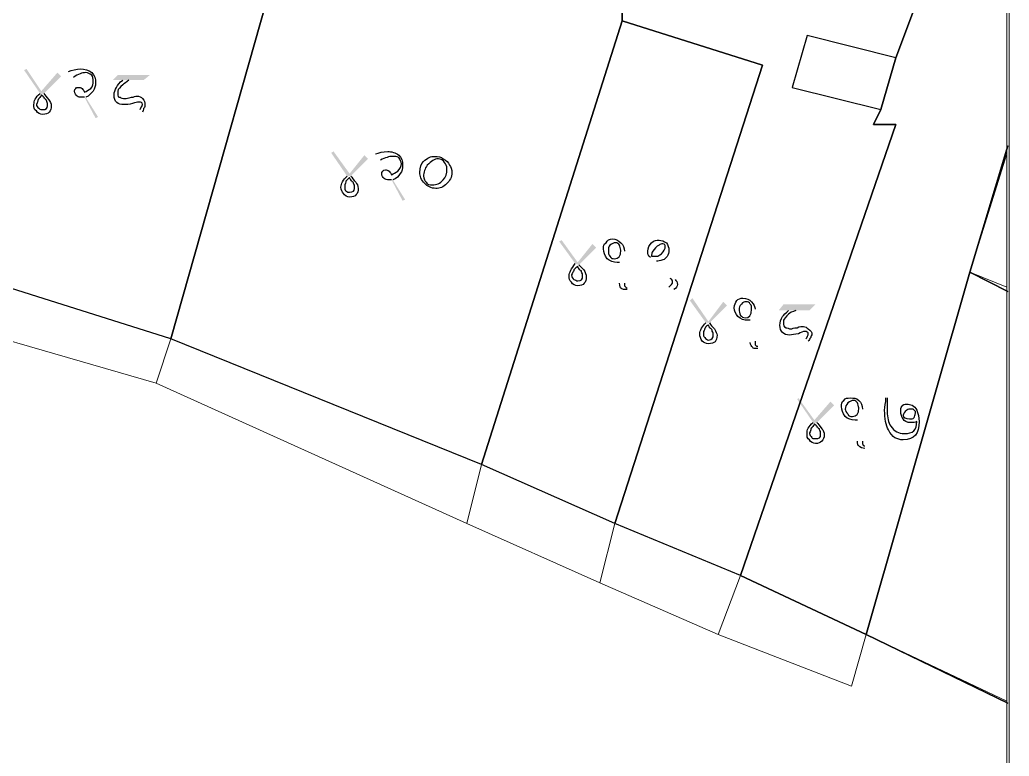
# Model space of a CAD drawing. Header units: inches. Extents: x 5 to 133, y 5 to 145.
# Drawn here: x 83.01 to 99.99, y 83.55 to 96.2 of the extents above; entities that cross this region are included whole.
import ezdxf

# ---------------------------------------------------------------- set-up
doc = ezdxf.new("R2010")
doc.units = ezdxf.units.IN
doc.header["$MEASUREMENT"] = 0
doc.layers.add('PDF_Geometry', color=7, linetype='Continuous')
doc.layers.add('PDF_Solid Fills', color=7, linetype='Continuous')

msp = doc.modelspace()

# ---------------------------------------------------------------- hatches: boundary and pattern name
at = {"layer": 'PDF_Solid Fills', "transparency": 33554559}
h = msp.add_hatch(color=256, dxfattribs=at)
h.paths.add_polyline_path([(83.354, 94.933), (83.079, 95.335), (83.121, 95.356), (83.375, 94.975), (83.651, 95.292), (83.714, 95.229), (83.418, 94.933)], flags=0)
h.paths.add_polyline_path([(83.926, 95.208), (83.841, 95.314)], flags=0)
h.paths.add_polyline_path([(84.137, 94.869), (84.349, 94.53), (84.307, 94.509), (84.116, 94.869)], flags=0)
h.paths.add_polyline_path([(84.772, 95.165), (84.603, 95.165), (84.688, 95.25), (85.238, 95.25), (85.132, 95.165), (84.878, 95.165)], flags=0)
h.paths.add_polyline_path([(85.111, 94.615), (85.069, 94.657)], flags=0)
h = msp.add_hatch(color=256, dxfattribs=at)
h.paths.add_polyline_path([(88.625, 93.514), (88.35, 93.916), (88.392, 93.938), (88.667, 93.557), (88.921, 93.874), (88.985, 93.811), (88.688, 93.514)], flags=0)
h.paths.add_polyline_path([(89.196, 93.789), (89.112, 93.895)], flags=0)
h.paths.add_polyline_path([(89.408, 93.451), (89.62, 93.112), (89.577, 93.091), (89.387, 93.451)], flags=0)
h = msp.add_hatch(color=256, dxfattribs=at)
h.paths.add_polyline_path([(92.541, 92.012), (92.265, 92.393), (92.308, 92.414), (92.583, 92.033), (92.837, 92.35), (92.9, 92.287), (92.604, 91.99)], flags=0)
h.paths.add_polyline_path([(93.387, 92.223), (93.387, 91.673)], flags=0)
h.paths.add_polyline_path([(93.43, 91.588), (93.43, 91.567)], flags=0)
h.paths.add_polyline_path([(93.938, 92.054), (94.255, 91.736)], flags=0)
h.paths.add_polyline_path([(94.234, 91.567), (94.149, 91.609)], flags=0)
h.paths.add_polyline_path([(94.17, 91.758), (93.832, 92.117)], flags=0)
h = msp.add_hatch(color=256, dxfattribs=at)
h.paths.add_polyline_path([(94.784, 90.996), (94.509, 91.377), (94.552, 91.419), (94.827, 91.017), (95.081, 91.355), (95.144, 91.292), (94.848, 90.996)], flags=0)
h.paths.add_polyline_path([(95.631, 91.228), (95.631, 90.678)], flags=0)
h.paths.add_polyline_path([(95.673, 90.593), (95.673, 90.551)], flags=0)
h.paths.add_polyline_path([(96.203, 91.207), (96.033, 91.207), (96.118, 91.313), (96.668, 91.313), (96.562, 91.207), (96.33, 91.207)], flags=0)
h.paths.add_polyline_path([(96.541, 90.678), (96.499, 90.72)], flags=0)
h = msp.add_hatch(color=256, dxfattribs=at)
h.paths.add_polyline_path([(96.626, 89.281), (96.351, 89.683), (96.372, 89.704), (96.647, 89.323), (96.922, 89.641), (96.986, 89.577), (96.689, 89.281)], flags=0)
h.paths.add_polyline_path([(97.472, 89.514), (97.472, 88.964)], flags=0)
h.paths.add_polyline_path([(97.515, 88.879), (97.515, 88.837)], flags=0)
h.paths.add_polyline_path([(97.875, 89.704), (97.896, 89.704)], flags=0)
h.paths.add_polyline_path([(98.404, 89.302), (98.404, 89.302)], flags=0)

# ---------------------------------------------------------------- linework, layer by layer
at = {"layer": 'PDF_Geometry', "lineweight": 13}
msp.add_lwpolyline([(5.059, 125.391), (99.991, 125.391), (99.991, 32.131), (5.059, 32.131)], close=True, dxfattribs=at)
at = {"layer": 'PDF_Geometry', "lineweight": 9}
for points in [[(87.757, 98.34), (85.598, 90.72), (85.344, 89.958), (80.518, 91.355), (80.772, 92.244), (82.296, 97.578), (81.915, 98.34), (82.042, 99.483), (82.804, 99.356), (82.804, 99.483), (85.217, 98.975)], [(87.757, 98.34), (85.598, 90.72), (85.344, 89.958), (80.518, 91.355), (80.772, 92.244), (82.296, 97.578), (81.915, 98.34), (82.042, 99.483), (82.804, 99.356), (82.804, 99.483), (85.217, 98.975)], [(95.25, 98.721), (98.806, 97.578), (98.044, 95.546), (97.79, 94.657), (97.663, 94.403), (98.044, 94.403), (95.377, 86.656), (94.996, 85.64), (92.964, 86.529), (93.218, 87.545), (95.758, 95.419), (93.345, 96.181), (93.345, 96.435), (93.98, 98.467), (94.234, 99.102)], [(95.25, 98.721), (98.806, 97.578), (98.044, 95.546), (97.79, 94.657), (97.663, 94.403), (98.044, 94.403), (95.377, 86.656), (94.996, 85.64), (92.964, 86.529), (93.218, 87.545), (95.758, 95.419), (93.345, 96.181), (93.345, 96.435), (93.98, 98.467), (94.234, 99.102)], [(91.44, 97.07), (93.345, 96.435), (93.345, 96.181), (90.932, 88.561), (90.678, 87.545), (85.344, 89.958), (85.598, 90.72), (87.757, 98.34)], [(91.44, 97.07), (93.345, 96.435), (93.345, 96.181), (90.932, 88.561), (90.678, 87.545), (85.344, 89.958), (85.598, 90.72), (87.757, 98.34)], [(99.949, 93.895), (99.314, 91.863), (97.536, 85.64), (97.282, 84.751), (94.996, 85.64), (95.377, 86.656), (98.044, 94.403), (97.663, 94.403), (97.79, 94.657), (98.044, 95.546), (98.806, 97.578), (98.933, 97.959), (99.949, 97.578)], [(99.949, 93.895), (99.314, 91.863), (97.536, 85.64), (97.282, 84.751), (94.996, 85.64), (95.377, 86.656), (98.044, 94.403), (97.663, 94.403), (97.79, 94.657), (98.044, 95.546), (98.806, 97.578), (98.933, 97.959), (99.949, 97.578)], [(93.218, 87.545), (92.964, 86.529), (90.678, 87.545), (90.932, 88.561), (93.345, 96.181), (95.758, 95.419)], [(93.218, 87.545), (92.964, 86.529), (90.678, 87.545), (90.932, 88.561), (93.345, 96.181), (95.758, 95.419)], [(99.949, 91.609), (99.314, 91.863), (99.949, 93.895)], [(99.949, 91.609), (99.314, 91.863), (99.949, 93.895)], [(99.949, 84.497), (97.536, 85.64), (99.314, 91.863), (99.949, 91.609)], [(99.949, 84.497), (97.536, 85.64), (99.314, 91.863), (99.949, 91.609)]]:
    msp.add_lwpolyline(points, close=True, dxfattribs=at)
at = {"layer": 'PDF_Geometry', "color": 21, "lineweight": 13, "true_color": 0xffafaf}
for points in [[(85.217, 98.975), (87.757, 98.34), (85.598, 90.72), (80.772, 92.244), (82.296, 97.578), (82.804, 99.356), (82.804, 99.483)], [(85.217, 98.975), (87.757, 98.34), (85.598, 90.72), (80.772, 92.244), (82.296, 97.578), (82.804, 99.356), (82.804, 99.483)], [(85.217, 98.975), (87.757, 98.34), (85.598, 90.72), (80.772, 92.244), (82.296, 97.578), (82.804, 99.356), (82.804, 99.483)], [(85.217, 98.975), (87.757, 98.34), (85.598, 90.72), (80.772, 92.244), (82.296, 97.578), (82.804, 99.356), (82.804, 99.483)], [(98.806, 97.578), (98.044, 95.546), (96.52, 95.927), (96.266, 95.038), (97.79, 94.657), (97.663, 94.403), (98.044, 94.403), (95.377, 86.656), (93.218, 87.545), (95.758, 95.419), (93.345, 96.181), (93.345, 96.435), (93.98, 98.467), (94.234, 99.102), (95.25, 98.721)], [(98.806, 97.578), (98.044, 95.546), (96.52, 95.927), (96.266, 95.038), (97.79, 94.657), (97.663, 94.403), (98.044, 94.403), (95.377, 86.656), (93.218, 87.545), (95.758, 95.419), (93.345, 96.181), (93.345, 96.435), (93.98, 98.467), (94.234, 99.102), (95.25, 98.721)], [(98.806, 97.578), (98.044, 95.546), (96.52, 95.927), (96.266, 95.038), (97.79, 94.657), (97.663, 94.403), (98.044, 94.403), (95.377, 86.656), (93.218, 87.545), (95.758, 95.419), (93.345, 96.181), (93.345, 96.435), (93.98, 98.467), (94.234, 99.102), (95.25, 98.721)], [(98.806, 97.578), (98.044, 95.546), (96.52, 95.927), (96.266, 95.038), (97.79, 94.657), (97.663, 94.403), (98.044, 94.403), (95.377, 86.656), (93.218, 87.545), (95.758, 95.419), (93.345, 96.181), (93.345, 96.435), (93.98, 98.467), (94.234, 99.102), (95.25, 98.721)], [(91.44, 97.07), (93.345, 96.435), (93.345, 96.181), (90.932, 88.561), (85.598, 90.72), (87.757, 98.34)], [(91.44, 97.07), (93.345, 96.435), (93.345, 96.181), (90.932, 88.561), (85.598, 90.72), (87.757, 98.34)], [(91.44, 97.07), (93.345, 96.435), (93.345, 96.181), (90.932, 88.561), (85.598, 90.72), (87.757, 98.34)], [(91.44, 97.07), (93.345, 96.435), (93.345, 96.181), (90.932, 88.561), (85.598, 90.72), (87.757, 98.34)], [(93.218, 87.545), (90.932, 88.561), (93.345, 96.181), (95.758, 95.419)], [(93.218, 87.545), (90.932, 88.561), (93.345, 96.181), (95.758, 95.419)], [(93.218, 87.545), (90.932, 88.561), (93.345, 96.181), (95.758, 95.419)], [(93.218, 87.545), (90.932, 88.561), (93.345, 96.181), (95.758, 95.419)], [(99.97, 91.535), (99.314, 91.863), (99.97, 91.535), (99.314, 91.863), (99.97, 94.034), (99.314, 91.863), (97.536, 85.64), (99.314, 91.863), (99.97, 94.034), (99.314, 91.863), (97.536, 85.64), (99.314, 91.863)], [(97.536, 85.64), (99.97, 84.463), (97.536, 85.64), (99.314, 91.863)]]:
    msp.add_lwpolyline(points, close=True, dxfattribs=at)
at = {"layer": 'PDF_Geometry', "color": 21, "lineweight": 25, "true_color": 0xffafaf}
for points in [[(85.217, 98.975), (87.757, 98.34), (85.598, 90.72), (80.772, 92.244), (82.296, 97.578), (82.804, 99.356), (82.804, 99.483)], [(85.217, 98.975), (87.757, 98.34), (85.598, 90.72), (80.772, 92.244), (82.296, 97.578), (82.804, 99.356), (82.804, 99.483)], [(98.806, 97.578), (98.044, 95.546), (96.52, 95.927), (96.266, 95.038), (97.79, 94.657), (97.663, 94.403), (98.044, 94.403), (95.377, 86.656), (93.218, 87.545), (95.758, 95.419), (93.345, 96.181), (93.345, 96.435), (93.98, 98.467), (94.234, 99.102), (95.25, 98.721)], [(98.806, 97.578), (98.044, 95.546), (96.52, 95.927), (96.266, 95.038), (97.79, 94.657), (97.663, 94.403), (98.044, 94.403), (95.377, 86.656), (93.218, 87.545), (95.758, 95.419), (93.345, 96.181), (93.345, 96.435), (93.98, 98.467), (94.234, 99.102), (95.25, 98.721)], [(91.44, 97.07), (93.345, 96.435), (93.345, 96.181), (90.932, 88.561), (85.598, 90.72), (87.757, 98.34)], [(91.44, 97.07), (93.345, 96.435), (93.345, 96.181), (90.932, 88.561), (85.598, 90.72), (87.757, 98.34)], [(98.933, 97.959), (98.806, 97.578), (98.044, 95.546), (97.79, 94.657), (97.663, 94.403), (98.044, 94.403), (95.377, 86.656), (97.536, 85.64), (99.314, 91.863), (97.536, 85.64), (95.377, 86.656), (98.044, 94.403), (97.663, 94.403), (97.79, 94.657), (98.044, 95.546), (98.806, 97.578), (98.933, 97.959), (99.97, 97.635), (98.933, 97.959), (99.97, 97.635)], [(93.218, 87.545), (90.932, 88.561), (93.345, 96.181), (95.758, 95.419)], [(93.218, 87.545), (90.932, 88.561), (93.345, 96.181), (95.758, 95.419)], [(99.314, 91.863), (99.97, 94.034)], [(99.97, 91.535), (99.314, 91.863), (97.536, 85.64), (99.97, 84.463), (97.536, 85.64), (99.314, 91.863)]]:
    msp.add_lwpolyline(points, close=True, dxfattribs=at)
at = {"layer": 'PDF_Geometry', "color": 21, "lineweight": 13, "true_color": 0xffafaf}
for points in [[(98.806, 97.578), (98.044, 95.546), (97.79, 94.657), (97.663, 94.403), (98.044, 94.403), (95.377, 86.656), (97.536, 85.64), (99.97, 84.463), (97.536, 85.64), (99.314, 91.863), (97.536, 85.64), (95.377, 86.656), (98.044, 94.403), (97.663, 94.403), (97.79, 94.657), (98.044, 95.546), (98.806, 97.578)], [(98.044, 95.546), (98.806, 97.578)], [(98.044, 95.546), (98.806, 97.578)], [(97.79, 94.657), (98.044, 95.546)], [(97.79, 94.657), (98.044, 95.546)], [(97.663, 94.403), (97.79, 94.657)], [(97.663, 94.403), (97.79, 94.657)], [(95.377, 86.656), (98.044, 94.403)], [(95.377, 86.656), (98.044, 94.403)], [(98.044, 94.403), (97.663, 94.403)], [(98.044, 94.403), (97.663, 94.403)], [(97.536, 85.64), (95.377, 86.656)], [(97.536, 85.64), (95.377, 86.656)]]:
    msp.add_lwpolyline(points, dxfattribs=at)
at = {"layer": 'PDF_Geometry', "lineweight": 9}
msp.add_lwpolyline([(71.501, 94.276), (75.057, 93.26), (74.93, 92.879), (77.851, 91.99), (80.518, 91.355), (85.344, 89.958), (90.678, 87.545), (92.964, 86.529), (94.996, 85.64), (97.282, 84.751), (97.536, 85.64), (99.949, 84.497), (99.949, 76.242), (96.901, 77.766), (91.948, 80.052), (88.011, 81.957), (87.757, 81.195), (83.82, 73.448), (82.296, 69.638), (79.248, 71.035), (77.851, 67.733), (77.47, 67.86), (77.597, 68.241), (72.517, 70.273)], dxfattribs=at)
msp.add_lwpolyline([(71.501, 94.276), (75.057, 93.26), (74.93, 92.879), (77.851, 91.99), (80.518, 91.355), (85.344, 89.958), (90.678, 87.545), (92.964, 86.529), (94.996, 85.64), (97.282, 84.751), (97.536, 85.64), (99.949, 84.497), (99.949, 76.242), (96.901, 77.766), (91.948, 80.052), (88.011, 81.957), (87.757, 81.195), (83.82, 73.448), (82.296, 69.638), (79.248, 71.035), (77.851, 67.733), (77.47, 67.86), (77.597, 68.241), (72.517, 70.273)], dxfattribs=at)
at = {"layer": 'PDF_Geometry', "lineweight": 25}
for points in [[(83.841, 95.314), (83.905, 95.335), (83.968, 95.356), (84.053, 95.356)], [(84.053, 95.356), (84.116, 95.356), (84.18, 95.335), (84.243, 95.292)], [(84.137, 95.292), (84.074, 95.292), (84.01, 95.271), (83.926, 95.208)], [(84.243, 95.25), (84.201, 95.271), (84.18, 95.292), (84.137, 95.292)], [(84.222, 95.017), (84.264, 95.06), (84.264, 95.102), (84.264, 95.144)], [(84.243, 95.292), (84.286, 95.25), (84.307, 95.187), (84.307, 95.123)], [(84.264, 95.144), (84.264, 95.187), (84.264, 95.229), (84.243, 95.25)], [(84.667, 95.038), (84.688, 95.081), (84.709, 95.123), (84.772, 95.165)], [(84.878, 95.165), (84.836, 95.123), (84.794, 95.102), (84.772, 95.081)], [(83.947, 94.975), (83.947, 94.996), (83.947, 95.017), (83.968, 95.017)], [(83.989, 94.89), (83.968, 94.911), (83.947, 94.933), (83.947, 94.975)], [(83.968, 95.017), (83.968, 95.038), (83.989, 95.038), (84.01, 95.038)], [(84.01, 95.038), (84.032, 95.038), (84.053, 95.038), (84.074, 95.017)], [(84.074, 95.017), (84.095, 94.996), (84.116, 94.975), (84.116, 94.954)], [(84.116, 94.954), (84.159, 94.975), (84.18, 94.996), (84.222, 95.017)], [(84.264, 94.975), (84.222, 94.933), (84.201, 94.89), (84.137, 94.869)], [(84.307, 95.123), (84.307, 95.06), (84.286, 95.017), (84.264, 94.975)], [(84.624, 94.911), (84.624, 94.954), (84.645, 94.996), (84.667, 95.038)], [(84.772, 95.081), (84.73, 95.038), (84.688, 95.017), (84.688, 94.975)], [(84.688, 94.975), (84.688, 94.975), (84.688, 94.954), (84.688, 94.933)], [(83.248, 94.742), (83.248, 94.806), (83.27, 94.869), (83.354, 94.933)], [(83.312, 94.784), (83.312, 94.784), (83.291, 94.763), (83.291, 94.742)], [(83.333, 94.848), (83.333, 94.848), (83.312, 94.827), (83.312, 94.784)], [(83.375, 94.911), (83.375, 94.89), (83.354, 94.869), (83.333, 94.848)], [(83.418, 94.869), (83.418, 94.869), (83.397, 94.89), (83.375, 94.911)], [(83.418, 94.933), (83.439, 94.911), (83.46, 94.869), (83.502, 94.827)], [(83.46, 94.827), (83.439, 94.827), (83.439, 94.848), (83.418, 94.869)], [(83.481, 94.763), (83.481, 94.784), (83.46, 94.806), (83.46, 94.827)], [(83.502, 94.827), (83.524, 94.806), (83.545, 94.763), (83.545, 94.721)], [(84.074, 94.869), (84.032, 94.869), (84.01, 94.869), (83.989, 94.89)], [(84.116, 94.869), (84.095, 94.869), (84.074, 94.869), (84.074, 94.869)], [(84.794, 94.742), (84.688, 94.742), (84.624, 94.784), (84.624, 94.911)], [(84.688, 94.933), (84.688, 94.89), (84.688, 94.869), (84.73, 94.869)], [(84.73, 94.869), (84.73, 94.848), (84.772, 94.848), (84.815, 94.848)], [(84.815, 94.848), (84.836, 94.848), (84.857, 94.848), (84.921, 94.869)], [(84.921, 94.869), (84.963, 94.869), (84.984, 94.89), (85.026, 94.89)], [(85.048, 94.784), (85.026, 94.784), (84.984, 94.784), (84.942, 94.763)], [(85.026, 94.89), (85.048, 94.89), (85.09, 94.869), (85.111, 94.848)], [(85.111, 94.742), (85.111, 94.784), (85.09, 94.784), (85.048, 94.784)], [(85.111, 94.848), (85.153, 94.806), (85.153, 94.784), (85.153, 94.742)], [(83.291, 94.636), (83.248, 94.657), (83.248, 94.7), (83.248, 94.742)], [(83.291, 94.742), (83.291, 94.721), (83.312, 94.7), (83.333, 94.679)], [(83.397, 94.573), (83.354, 94.573), (83.312, 94.594), (83.291, 94.636)], [(83.333, 94.679), (83.354, 94.657), (83.375, 94.657), (83.397, 94.657)], [(83.397, 94.657), (83.46, 94.657), (83.481, 94.679), (83.481, 94.721)], [(83.545, 94.721), (83.545, 94.636), (83.502, 94.573), (83.397, 94.573)], [(83.481, 94.721), (83.481, 94.742), (83.481, 94.742), (83.481, 94.763)], [(84.942, 94.763), (84.878, 94.742), (84.836, 94.742), (84.794, 94.742)], [(85.069, 94.657), (85.09, 94.7), (85.111, 94.721), (85.111, 94.742)], [(85.132, 94.679), (85.132, 94.679), (85.132, 94.657), (85.111, 94.615)], [(85.153, 94.742), (85.153, 94.721), (85.153, 94.7), (85.132, 94.679)], [(89.112, 93.895), (89.175, 93.916), (89.239, 93.938), (89.323, 93.938)], [(89.323, 93.938), (89.387, 93.938), (89.45, 93.916), (89.514, 93.874)], [(89.408, 93.853), (89.345, 93.853), (89.281, 93.832), (89.196, 93.789)], [(89.514, 93.832), (89.472, 93.853), (89.45, 93.853), (89.408, 93.853)], [(89.514, 93.874), (89.556, 93.832), (89.577, 93.768), (89.577, 93.705)], [(89.556, 93.726), (89.556, 93.768), (89.535, 93.789), (89.514, 93.832)], [(89.874, 93.578), (89.874, 93.663), (89.895, 93.726), (89.937, 93.768)], [(89.937, 93.768), (90.001, 93.832), (90.064, 93.853), (90.128, 93.853)], [(90.191, 93.811), (90.128, 93.811), (90.064, 93.768), (90.001, 93.705)], [(90.128, 93.853), (90.191, 93.853), (90.234, 93.853), (90.276, 93.811)], [(90.297, 93.747), (90.276, 93.789), (90.234, 93.811), (90.191, 93.811)], [(90.276, 93.811), (90.339, 93.789), (90.361, 93.747), (90.382, 93.705)], [(89.218, 93.557), (89.218, 93.578), (89.218, 93.578), (89.239, 93.599)], [(89.239, 93.599), (89.239, 93.62), (89.26, 93.62), (89.281, 93.62)], [(89.281, 93.62), (89.302, 93.62), (89.323, 93.62), (89.345, 93.599)], [(89.345, 93.599), (89.366, 93.578), (89.387, 93.557), (89.387, 93.536)], [(89.387, 93.536), (89.429, 93.557), (89.45, 93.578), (89.493, 93.599)], [(89.493, 93.599), (89.535, 93.641), (89.556, 93.684), (89.556, 93.726)], [(89.577, 93.705), (89.577, 93.641), (89.577, 93.599), (89.535, 93.557)], [(90.001, 93.705), (89.958, 93.641), (89.937, 93.578), (89.937, 93.514)], [(90.276, 93.451), (90.318, 93.493), (90.339, 93.557), (90.339, 93.641)], [(90.339, 93.641), (90.339, 93.684), (90.318, 93.726), (90.297, 93.747)], [(90.382, 93.705), (90.403, 93.684), (90.424, 93.62), (90.424, 93.578)], [(88.519, 93.324), (88.519, 93.387), (88.561, 93.451), (88.625, 93.514)], [(88.604, 93.43), (88.604, 93.43), (88.604, 93.408), (88.583, 93.366)], [(88.667, 93.493), (88.646, 93.472), (88.625, 93.451), (88.604, 93.43)], [(88.688, 93.451), (88.688, 93.451), (88.667, 93.472), (88.667, 93.493)], [(88.688, 93.514), (88.71, 93.493), (88.731, 93.451), (88.773, 93.408)], [(88.731, 93.408), (88.71, 93.408), (88.71, 93.43), (88.688, 93.451)], [(89.26, 93.472), (89.239, 93.493), (89.218, 93.514), (89.218, 93.557)], [(89.345, 93.451), (89.302, 93.451), (89.281, 93.451), (89.26, 93.472)], [(89.387, 93.451), (89.366, 93.451), (89.345, 93.451), (89.345, 93.451)], [(89.535, 93.557), (89.514, 93.514), (89.472, 93.472), (89.408, 93.451)], [(89.958, 93.387), (89.895, 93.451), (89.874, 93.514), (89.874, 93.578)], [(89.937, 93.514), (89.937, 93.472), (89.958, 93.43), (89.98, 93.408)], [(90.085, 93.366), (90.17, 93.366), (90.212, 93.387), (90.276, 93.451)], [(90.424, 93.578), (90.424, 93.493), (90.382, 93.43), (90.339, 93.387)], [(88.561, 93.218), (88.54, 93.239), (88.519, 93.281), (88.519, 93.324)], [(88.583, 93.366), (88.583, 93.366), (88.583, 93.345), (88.583, 93.324)], [(88.583, 93.324), (88.583, 93.303), (88.583, 93.281), (88.604, 93.26)], [(88.604, 93.26), (88.625, 93.239), (88.646, 93.239), (88.667, 93.239)], [(88.667, 93.239), (88.731, 93.239), (88.752, 93.26), (88.752, 93.303)], [(88.815, 93.303), (88.815, 93.218), (88.773, 93.154), (88.667, 93.154)], [(88.752, 93.345), (88.752, 93.366), (88.731, 93.387), (88.731, 93.408)], [(88.752, 93.303), (88.752, 93.324), (88.752, 93.324), (88.752, 93.345)], [(88.773, 93.408), (88.794, 93.387), (88.815, 93.345), (88.815, 93.303)], [(90.149, 93.303), (90.064, 93.303), (90.001, 93.345), (89.958, 93.387)], [(89.98, 93.408), (90.001, 93.366), (90.043, 93.366), (90.085, 93.366)], [(90.339, 93.387), (90.276, 93.324), (90.212, 93.303), (90.149, 93.303)], [(88.667, 93.154), (88.625, 93.154), (88.583, 93.176), (88.561, 93.218)], [(93.07, 92.371), (93.091, 92.414), (93.133, 92.435), (93.176, 92.435)], [(93.176, 92.435), (93.239, 92.435), (93.281, 92.414), (93.324, 92.371)], [(93.853, 92.371), (93.895, 92.414), (93.938, 92.414), (93.98, 92.414)], [(93.98, 92.414), (94.022, 92.414), (94.065, 92.393), (94.107, 92.371)], [(93.027, 92.266), (93.027, 92.308), (93.027, 92.35), (93.07, 92.371)], [(93.091, 92.096), (93.049, 92.16), (93.027, 92.202), (93.027, 92.266)], [(93.133, 92.329), (93.112, 92.308), (93.112, 92.266), (93.112, 92.223)], [(93.239, 92.371), (93.197, 92.371), (93.176, 92.35), (93.133, 92.329)], [(93.218, 92.096), (93.281, 92.096), (93.324, 92.139), (93.324, 92.244)], [(93.303, 92.329), (93.281, 92.35), (93.26, 92.371), (93.239, 92.371)], [(93.324, 92.244), (93.324, 92.266), (93.303, 92.308), (93.303, 92.329)], [(93.324, 92.371), (93.366, 92.329), (93.387, 92.287), (93.387, 92.223)], [(93.789, 92.223), (93.789, 92.287), (93.811, 92.329), (93.853, 92.371)], [(93.98, 92.329), (93.938, 92.308), (93.895, 92.266), (93.874, 92.223)], [(94.043, 92.35), (94.022, 92.35), (94.001, 92.35), (93.98, 92.329)], [(94.022, 92.181), (94.065, 92.223), (94.086, 92.266), (94.086, 92.308)], [(94.086, 92.308), (94.086, 92.329), (94.086, 92.35), (94.043, 92.35)], [(94.149, 92.244), (94.149, 92.16), (94.107, 92.096), (94.043, 92.075)], [(94.107, 92.371), (94.128, 92.329), (94.149, 92.287), (94.149, 92.244)], [(93.26, 92.033), (93.197, 92.033), (93.133, 92.054), (93.091, 92.096)], [(93.112, 92.223), (93.112, 92.202), (93.112, 92.16), (93.133, 92.139)], [(93.133, 92.139), (93.154, 92.096), (93.176, 92.096), (93.218, 92.096)], [(93.832, 92.117), (93.789, 92.139), (93.789, 92.181), (93.789, 92.223)], [(93.874, 92.223), (93.853, 92.202), (93.853, 92.181), (93.853, 92.16)], [(93.853, 92.16), (93.853, 92.16), (93.853, 92.16), (93.853, 92.139)], [(93.853, 92.139), (93.853, 92.139), (93.874, 92.139), (93.895, 92.139)], [(93.895, 92.139), (93.916, 92.139), (93.938, 92.139), (93.959, 92.139)], [(94.043, 92.075), (94.001, 92.054), (93.959, 92.054), (93.938, 92.054)], [(93.959, 92.139), (93.98, 92.16), (94.001, 92.16), (94.022, 92.181)], [(92.435, 91.8), (92.435, 91.863), (92.477, 91.927), (92.541, 92.012)], [(92.519, 91.906), (92.519, 91.906), (92.519, 91.885), (92.498, 91.863)], [(92.583, 91.969), (92.562, 91.948), (92.541, 91.927), (92.519, 91.906)], [(92.604, 91.927), (92.604, 91.927), (92.583, 91.948), (92.583, 91.969)], [(92.604, 91.99), (92.625, 91.969), (92.646, 91.948), (92.689, 91.906)], [(92.646, 91.885), (92.625, 91.885), (92.625, 91.906), (92.604, 91.927)], [(92.689, 91.906), (92.71, 91.863), (92.731, 91.821), (92.731, 91.779)], [(93.303, 92.033), (93.281, 92.033), (93.26, 92.033), (93.26, 92.033)], [(92.477, 91.694), (92.435, 91.715), (92.435, 91.758), (92.435, 91.8)], [(92.498, 91.863), (92.498, 91.842), (92.477, 91.821), (92.477, 91.821)], [(92.477, 91.821), (92.477, 91.779), (92.498, 91.758), (92.519, 91.736)], [(92.519, 91.736), (92.541, 91.736), (92.562, 91.715), (92.583, 91.715)], [(92.583, 91.715), (92.646, 91.715), (92.668, 91.736), (92.668, 91.8)], [(92.731, 91.779), (92.731, 91.694), (92.689, 91.631), (92.583, 91.631)], [(92.668, 91.821), (92.668, 91.842), (92.646, 91.863), (92.646, 91.885)], [(92.668, 91.8), (92.668, 91.8), (92.668, 91.8), (92.668, 91.821)], [(94.213, 91.694), (94.213, 91.715), (94.213, 91.736), (94.17, 91.758)], [(94.255, 91.736), (94.276, 91.715), (94.297, 91.694), (94.297, 91.652)], [(92.583, 91.631), (92.541, 91.631), (92.498, 91.652), (92.477, 91.694)], [(93.324, 91.588), (93.324, 91.588), (93.303, 91.631), (93.303, 91.673)], [(93.43, 91.567), (93.387, 91.567), (93.345, 91.567), (93.324, 91.588)], [(93.387, 91.673), (93.387, 91.652), (93.387, 91.631), (93.387, 91.631)], [(93.387, 91.631), (93.408, 91.609), (93.408, 91.609), (93.43, 91.588)], [(94.149, 91.609), (94.149, 91.609), (94.17, 91.631), (94.192, 91.652)], [(94.192, 91.652), (94.213, 91.673), (94.213, 91.673), (94.213, 91.694)], [(94.297, 91.652), (94.297, 91.631), (94.276, 91.588), (94.234, 91.567)], [(95.314, 91.377), (95.335, 91.398), (95.377, 91.419), (95.419, 91.419)], [(95.419, 91.419), (95.483, 91.419), (95.525, 91.398), (95.568, 91.355)], [(95.271, 91.25), (95.271, 91.313), (95.292, 91.334), (95.314, 91.377)], [(95.335, 91.101), (95.292, 91.144), (95.271, 91.207), (95.271, 91.25)], [(95.398, 91.313), (95.356, 91.292), (95.356, 91.25), (95.356, 91.228)], [(95.356, 91.228), (95.356, 91.186), (95.356, 91.165), (95.377, 91.123)], [(95.483, 91.355), (95.441, 91.355), (95.419, 91.355), (95.398, 91.313)], [(95.462, 91.08), (95.525, 91.08), (95.568, 91.123), (95.568, 91.228)], [(95.546, 91.313), (95.525, 91.355), (95.504, 91.355), (95.483, 91.355)], [(95.568, 91.228), (95.568, 91.271), (95.568, 91.292), (95.546, 91.313)], [(95.568, 91.355), (95.61, 91.313), (95.631, 91.271), (95.631, 91.228)], [(95.504, 91.038), (95.441, 91.038), (95.377, 91.059), (95.335, 91.101)], [(95.377, 91.123), (95.398, 91.101), (95.419, 91.08), (95.462, 91.08)], [(96.054, 90.953), (96.054, 90.996), (96.076, 91.059), (96.097, 91.101)], [(96.097, 91.101), (96.118, 91.123), (96.16, 91.165), (96.203, 91.207)], [(96.203, 91.144), (96.16, 91.101), (96.118, 91.059), (96.118, 91.038)], [(96.33, 91.207), (96.266, 91.186), (96.224, 91.165), (96.203, 91.144)], [(94.679, 90.805), (94.679, 90.869), (94.721, 90.932), (94.784, 90.996)], [(94.763, 90.89), (94.763, 90.89), (94.763, 90.869), (94.742, 90.847)], [(94.827, 90.953), (94.806, 90.953), (94.784, 90.932), (94.763, 90.89)], [(94.848, 90.911), (94.848, 90.932), (94.827, 90.932), (94.827, 90.953)], [(94.848, 90.996), (94.869, 90.953), (94.89, 90.932), (94.933, 90.89)], [(94.89, 90.869), (94.89, 90.89), (94.869, 90.89), (94.848, 90.911)], [(94.933, 90.89), (94.954, 90.847), (94.975, 90.805), (94.975, 90.784)], [(95.546, 91.038), (95.525, 91.038), (95.525, 91.038), (95.504, 91.038)], [(96.224, 90.784), (96.118, 90.784), (96.054, 90.847), (96.054, 90.953)], [(96.118, 91.038), (96.118, 91.017), (96.118, 91.017), (96.118, 90.996)], [(96.118, 90.996), (96.118, 90.953), (96.118, 90.932), (96.16, 90.911)], [(96.16, 90.911), (96.181, 90.911), (96.203, 90.89), (96.245, 90.89)], [(96.245, 90.89), (96.266, 90.89), (96.287, 90.911), (96.351, 90.911)], [(96.351, 90.911), (96.393, 90.932), (96.435, 90.932), (96.457, 90.932)], [(96.457, 90.932), (96.499, 90.932), (96.52, 90.911), (96.541, 90.89)], [(96.541, 90.89), (96.583, 90.869), (96.605, 90.826), (96.605, 90.805)], [(94.721, 90.678), (94.7, 90.72), (94.679, 90.763), (94.679, 90.805)], [(94.742, 90.847), (94.742, 90.826), (94.742, 90.826), (94.742, 90.805)], [(94.742, 90.805), (94.742, 90.784), (94.742, 90.763), (94.763, 90.742)], [(94.763, 90.742), (94.784, 90.72), (94.806, 90.699), (94.827, 90.699)], [(94.827, 90.699), (94.89, 90.699), (94.911, 90.742), (94.911, 90.784)], [(94.975, 90.784), (94.975, 90.678), (94.933, 90.636), (94.827, 90.636)], [(94.911, 90.805), (94.911, 90.826), (94.89, 90.847), (94.89, 90.869)], [(94.911, 90.784), (94.911, 90.784), (94.911, 90.805), (94.911, 90.805)], [(96.372, 90.805), (96.308, 90.805), (96.266, 90.784), (96.224, 90.784)], [(96.478, 90.847), (96.457, 90.847), (96.414, 90.826), (96.372, 90.805)], [(96.541, 90.805), (96.541, 90.826), (96.52, 90.847), (96.478, 90.847)], [(96.499, 90.72), (96.52, 90.742), (96.541, 90.784), (96.541, 90.805)], [(96.583, 90.742), (96.562, 90.72), (96.562, 90.699), (96.541, 90.678)], [(96.605, 90.805), (96.605, 90.784), (96.583, 90.763), (96.583, 90.742)], [(94.827, 90.636), (94.784, 90.636), (94.742, 90.657), (94.721, 90.678)], [(95.589, 90.572), (95.568, 90.593), (95.546, 90.615), (95.546, 90.657)], [(95.673, 90.551), (95.631, 90.551), (95.589, 90.551), (95.589, 90.572)], [(95.631, 90.678), (95.631, 90.636), (95.631, 90.615), (95.631, 90.615)], [(95.631, 90.615), (95.652, 90.593), (95.652, 90.593), (95.673, 90.593)], [(97.155, 89.662), (97.176, 89.704), (97.218, 89.704), (97.261, 89.704)], [(97.261, 89.704), (97.324, 89.704), (97.367, 89.704), (97.409, 89.662)], [(97.853, 89.493), (97.853, 89.556), (97.875, 89.62), (97.875, 89.704)], [(97.896, 89.704), (97.896, 89.683), (97.896, 89.641), (97.896, 89.599)], [(97.113, 89.556), (97.113, 89.599), (97.113, 89.641), (97.155, 89.662)], [(97.176, 89.387), (97.134, 89.45), (97.113, 89.493), (97.113, 89.556)], [(97.218, 89.62), (97.197, 89.577), (97.176, 89.556), (97.176, 89.514)], [(97.324, 89.662), (97.282, 89.662), (97.261, 89.641), (97.218, 89.62)], [(97.303, 89.387), (97.367, 89.387), (97.409, 89.429), (97.409, 89.535)], [(97.388, 89.62), (97.367, 89.641), (97.345, 89.662), (97.324, 89.662)], [(97.409, 89.535), (97.409, 89.556), (97.388, 89.599), (97.388, 89.62)], [(97.409, 89.662), (97.451, 89.62), (97.472, 89.577), (97.472, 89.514)], [(97.896, 89.599), (97.896, 89.535), (97.896, 89.514), (97.896, 89.472)], [(98.129, 89.472), (98.129, 89.514), (98.129, 89.535), (98.15, 89.556)], [(98.15, 89.556), (98.171, 89.599), (98.192, 89.599), (98.234, 89.599)], [(98.234, 89.599), (98.298, 89.599), (98.361, 89.577), (98.404, 89.493)], [(97.176, 89.514), (97.176, 89.493), (97.197, 89.45), (97.218, 89.429)], [(97.345, 89.323), (97.282, 89.323), (97.218, 89.345), (97.176, 89.387)], [(97.218, 89.429), (97.24, 89.387), (97.261, 89.387), (97.303, 89.387)], [(97.917, 89.154), (97.875, 89.239), (97.853, 89.345), (97.853, 89.493)], [(97.896, 89.472), (97.896, 89.366), (97.917, 89.281), (97.959, 89.218)], [(98.171, 89.345), (98.15, 89.366), (98.129, 89.429), (98.129, 89.472)], [(98.234, 89.493), (98.192, 89.472), (98.171, 89.429), (98.171, 89.408)], [(98.171, 89.408), (98.171, 89.366), (98.213, 89.345), (98.277, 89.345)], [(98.319, 89.514), (98.277, 89.514), (98.256, 89.514), (98.234, 89.493)], [(98.277, 89.345), (98.319, 89.345), (98.34, 89.345), (98.361, 89.366)], [(98.361, 89.493), (98.34, 89.514), (98.34, 89.514), (98.319, 89.514)], [(98.383, 89.45), (98.383, 89.472), (98.383, 89.472), (98.361, 89.493)], [(98.361, 89.366), (98.361, 89.387), (98.383, 89.408), (98.383, 89.45)], [(98.404, 89.493), (98.425, 89.45), (98.446, 89.366), (98.446, 89.302)], [(96.52, 89.091), (96.52, 89.154), (96.541, 89.218), (96.626, 89.281)], [(96.605, 89.196), (96.605, 89.196), (96.583, 89.175), (96.583, 89.154)], [(96.647, 89.26), (96.647, 89.239), (96.626, 89.218), (96.605, 89.196)], [(96.689, 89.218), (96.689, 89.218), (96.668, 89.239), (96.647, 89.26)], [(96.689, 89.281), (96.71, 89.26), (96.732, 89.239), (96.774, 89.175)], [(96.732, 89.175), (96.71, 89.175), (96.71, 89.196), (96.689, 89.218)], [(97.388, 89.323), (97.367, 89.323), (97.345, 89.323), (97.345, 89.323)], [(97.959, 89.218), (98.023, 89.133), (98.086, 89.091), (98.192, 89.091)], [(98.298, 89.281), (98.234, 89.281), (98.192, 89.302), (98.171, 89.345)], [(98.446, 89.302), (98.446, 89.091), (98.361, 88.985), (98.171, 88.985)], [(98.192, 89.091), (98.34, 89.091), (98.404, 89.154), (98.404, 89.302)], [(98.404, 89.302), (98.383, 89.281), (98.34, 89.281), (98.298, 89.281)], [(96.562, 88.985), (96.52, 89.006), (96.52, 89.048), (96.52, 89.091)], [(96.583, 89.154), (96.583, 89.133), (96.562, 89.112), (96.562, 89.091)], [(96.562, 89.091), (96.562, 89.069), (96.583, 89.048), (96.605, 89.027)], [(96.605, 89.027), (96.605, 89.006), (96.626, 89.006), (96.668, 89.006)], [(96.668, 89.006), (96.732, 89.006), (96.753, 89.027), (96.753, 89.069)], [(96.816, 89.069), (96.816, 88.985), (96.753, 88.921), (96.668, 88.921)], [(96.753, 89.112), (96.753, 89.133), (96.732, 89.154), (96.732, 89.175)], [(96.753, 89.069), (96.753, 89.091), (96.753, 89.091), (96.753, 89.112)], [(96.774, 89.175), (96.795, 89.154), (96.816, 89.112), (96.816, 89.069)], [(98.171, 88.985), (98.065, 88.985), (97.98, 89.027), (97.917, 89.154)], [(96.668, 88.921), (96.626, 88.921), (96.583, 88.942), (96.562, 88.985)], [(97.409, 88.879), (97.388, 88.879), (97.388, 88.921), (97.388, 88.964)], [(97.515, 88.837), (97.472, 88.837), (97.43, 88.858), (97.409, 88.879)], [(97.472, 88.964), (97.472, 88.942), (97.472, 88.921), (97.472, 88.921)], [(97.472, 88.921), (97.472, 88.9), (97.494, 88.879), (97.515, 88.879)]]:
    msp.add_open_spline(points, degree=3, dxfattribs=at)

doc.saveas('drawing.dxf')
